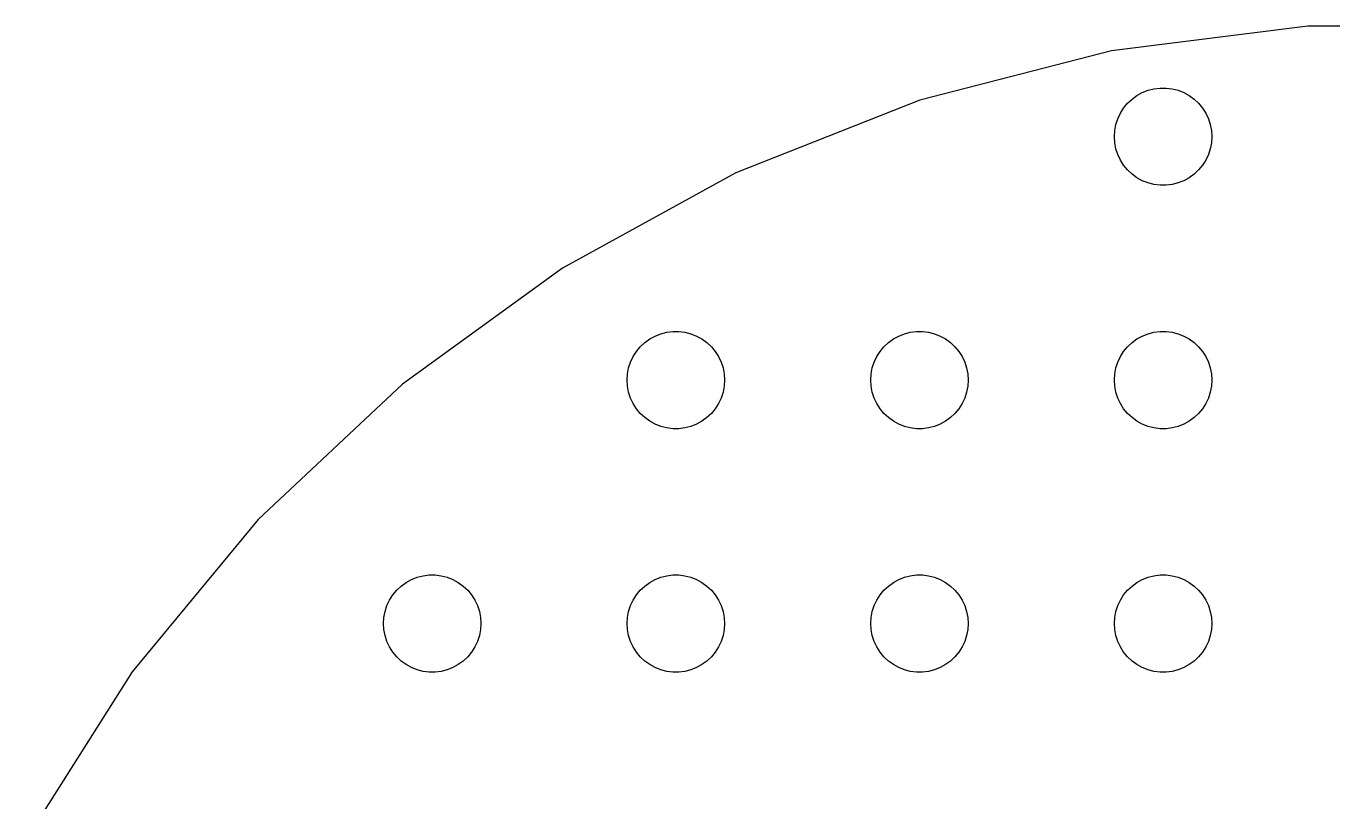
# Model space of a CAD drawing. Header units: metres. Extents: x -97 to 97, y -97 to 97.
# Drawn here: x -85 to -4.5, y 49 to 96.8 of the extents above; entities that cross this region are included whole.
import ezdxf

# ---------------------------------------------------------------- set-up
doc = ezdxf.new("R2010")
doc.units = ezdxf.units.M

msp = doc.modelspace()

# ---------------------------------------------------------------- linework, layer by layer
for p, q in [((-6.09067, 96.8086), (-18.176, 95.2819)), ((6.09067, 96.8086), (-6.09067, 96.8086)), ((-18.176, 95.2819), (-29.9746, 92.2525)), ((-16.9123, 92.3115), (-16.6075, 92.533)), ((-16.6075, 92.533), (-16.2773, 92.7145)), ((-16.2773, 92.7145), (-15.927, 92.8532)), ((-15.927, 92.8532), (-15.5621, 92.9469)), ((-15.5621, 92.9469), (-15.1884, 92.9941)), ((-15.1884, 92.9941), (-14.8116, 92.9941)), ((-14.8116, 92.9941), (-14.4379, 92.9469)), ((-14.4379, 92.9469), (-14.0729, 92.8532)), ((-14.0729, 92.8532), (-13.7227, 92.7145)), ((-13.7227, 92.7145), (-13.3925, 92.533)), ((-13.3925, 92.533), (-13.0877, 92.3115)), ((-29.9746, 92.2525), (-41.3006, 87.7682)), ((-17.6289, 91.4453), (-17.427, 91.7634)), ((-17.427, 91.7634), (-17.1869, 92.0536)), ((-17.1869, 92.0536), (-16.9123, 92.3115)), ((-13.0877, 92.3115), (-12.8131, 92.0536)), ((-12.8131, 92.0536), (-12.5729, 91.7634)), ((-12.5729, 91.7634), (-12.3711, 91.4453)), ((-17.9057, 90.7461), (-17.7893, 91.1044)), ((-17.7893, 91.1044), (-17.6289, 91.4453)), ((-12.3711, 91.4453), (-12.2107, 91.1044)), ((-12.2107, 91.1044), (-12.0942, 90.7461)), ((-18, 90), (-17.9763, 90.376)), ((-17.9763, 90.376), (-17.9057, 90.7461)), ((-12.0942, 90.7461), (-12.0237, 90.376)), ((-12.0237, 90.376), (-12, 90)), ((-17.9763, 89.624), (-18, 90)), ((-17.9057, 89.2539), (-17.9763, 89.624)), ((-12.0237, 89.624), (-12.0942, 89.2539)), ((-12, 90), (-12.0237, 89.624)), ((-17.7893, 88.8956), (-17.9057, 89.2539)), ((-17.6289, 88.5547), (-17.7893, 88.8956)), ((-17.427, 88.2366), (-17.6289, 88.5547)), ((-12.3711, 88.5547), (-12.5729, 88.2366)), ((-12.2107, 88.8956), (-12.3711, 88.5547)), ((-12.0942, 89.2539), (-12.2107, 88.8956)), ((-41.3006, 87.7682), (-51.9752, 81.8998)), ((-17.1869, 87.9464), (-17.427, 88.2366)), ((-16.9123, 87.6885), (-17.1869, 87.9464)), ((-12.8131, 87.9464), (-13.0877, 87.6885)), ((-12.5729, 88.2366), (-12.8131, 87.9464)), ((-16.6075, 87.467), (-16.9123, 87.6885)), ((-16.2773, 87.2855), (-16.6075, 87.467)), ((-15.927, 87.1468), (-16.2773, 87.2855)), ((-15.5621, 87.0531), (-15.927, 87.1468)), ((-15.1884, 87.0059), (-15.5621, 87.0531)), ((-14.8116, 87.0059), (-15.1884, 87.0059)), ((-14.4379, 87.0531), (-14.8116, 87.0059)), ((-14.0729, 87.1468), (-14.4379, 87.0531)), ((-13.7227, 87.2855), (-14.0729, 87.1468)), ((-13.3925, 87.467), (-13.7227, 87.2855)), ((-13.0877, 87.6885), (-13.3925, 87.467)), ((-51.9752, 81.8998), (-61.8301, 74.7398)), ((-47.1869, 77.0536), (-46.9123, 77.3115)), ((-46.9123, 77.3115), (-46.6075, 77.533)), ((-46.6075, 77.533), (-46.2773, 77.7145)), ((-46.2773, 77.7145), (-45.927, 77.8532)), ((-45.927, 77.8532), (-45.5621, 77.9469)), ((-45.5621, 77.9469), (-45.1884, 77.9941)), ((-45.1884, 77.9941), (-44.8116, 77.9941)), ((-44.8116, 77.9941), (-44.4379, 77.9469)), ((-44.4379, 77.9469), (-44.0729, 77.8532)), ((-44.0729, 77.8532), (-43.7227, 77.7145)), ((-43.7227, 77.7145), (-43.3925, 77.533)), ((-43.3925, 77.533), (-43.0877, 77.3115)), ((-43.0877, 77.3115), (-42.8131, 77.0536)), ((-32.1869, 77.0536), (-31.9123, 77.3115)), ((-31.9123, 77.3115), (-31.6075, 77.533)), ((-31.6075, 77.533), (-31.2773, 77.7145)), ((-31.2773, 77.7145), (-30.927, 77.8532)), ((-30.927, 77.8532), (-30.5621, 77.9469)), ((-30.5621, 77.9469), (-30.1884, 77.9941)), ((-30.1884, 77.9941), (-29.8116, 77.9941)), ((-29.8116, 77.9941), (-29.4379, 77.9469)), ((-29.4379, 77.9469), (-29.0729, 77.8532)), ((-29.0729, 77.8532), (-28.7227, 77.7145)), ((-28.7227, 77.7145), (-28.3925, 77.533)), ((-28.3925, 77.533), (-28.0877, 77.3115)), ((-28.0877, 77.3115), (-27.8131, 77.0536)), ((-17.1869, 77.0536), (-16.9123, 77.3115)), ((-16.9123, 77.3115), (-16.6075, 77.533)), ((-16.6075, 77.533), (-16.2773, 77.7145)), ((-16.2773, 77.7145), (-15.927, 77.8532)), ((-15.927, 77.8532), (-15.5621, 77.9469)), ((-15.5621, 77.9469), (-15.1884, 77.9941)), ((-15.1884, 77.9941), (-14.8116, 77.9941)), ((-14.8116, 77.9941), (-14.4379, 77.9469)), ((-14.4379, 77.9469), (-14.0729, 77.8532)), ((-14.0729, 77.8532), (-13.7227, 77.7145)), ((-13.7227, 77.7145), (-13.3925, 77.533)), ((-13.3925, 77.533), (-13.0877, 77.3115)), ((-13.0877, 77.3115), (-12.8131, 77.0536)), ((-47.7893, 76.1044), (-47.6289, 76.4453)), ((-47.6289, 76.4453), (-47.427, 76.7634)), ((-47.427, 76.7634), (-47.1869, 77.0536)), ((-42.8131, 77.0536), (-42.5729, 76.7634)), ((-42.5729, 76.7634), (-42.3711, 76.4453)), ((-42.3711, 76.4453), (-42.2107, 76.1044)), ((-32.7893, 76.1044), (-32.6289, 76.4453)), ((-32.6289, 76.4453), (-32.427, 76.7634)), ((-32.427, 76.7634), (-32.1869, 77.0536)), ((-27.8131, 77.0536), (-27.5729, 76.7634)), ((-27.5729, 76.7634), (-27.3711, 76.4453)), ((-27.3711, 76.4453), (-27.2107, 76.1044)), ((-17.7893, 76.1044), (-17.6289, 76.4453)), ((-17.6289, 76.4453), (-17.427, 76.7634)), ((-17.427, 76.7634), (-17.1869, 77.0536)), ((-12.8131, 77.0536), (-12.5729, 76.7634)), ((-12.5729, 76.7634), (-12.3711, 76.4453)), ((-12.3711, 76.4453), (-12.2107, 76.1044)), ((-47.9763, 75.376), (-47.9057, 75.7461)), ((-47.9057, 75.7461), (-47.7893, 76.1044)), ((-42.2107, 76.1044), (-42.0942, 75.7461)), ((-42.0942, 75.7461), (-42.0237, 75.376)), ((-32.9763, 75.376), (-32.9057, 75.7461)), ((-32.9057, 75.7461), (-32.7893, 76.1044)), ((-27.2107, 76.1044), (-27.0942, 75.7461)), ((-27.0942, 75.7461), (-27.0237, 75.376)), ((-17.9763, 75.376), (-17.9057, 75.7461)), ((-17.9057, 75.7461), (-17.7893, 76.1044)), ((-12.2107, 76.1044), (-12.0942, 75.7461)), ((-12.0942, 75.7461), (-12.0237, 75.376)), ((-48, 75), (-47.9763, 75.376)), ((-47.9763, 74.624), (-48, 75)), ((-42.0237, 75.376), (-42, 75)), ((-42, 75), (-42.0237, 74.624)), ((-33, 75), (-32.9763, 75.376)), ((-32.9763, 74.624), (-33, 75)), ((-27.0237, 75.376), (-27, 75)), ((-27, 75), (-27.0237, 74.624)), ((-18, 75), (-17.9763, 75.376)), ((-17.9763, 74.624), (-18, 75)), ((-12.0237, 75.376), (-12, 75)), ((-12, 75), (-12.0237, 74.624)), ((-61.8301, 74.7398), (-70.7099, 66.4011)), ((-47.9057, 74.2539), (-47.9763, 74.624)), ((-47.7893, 73.8956), (-47.9057, 74.2539)), ((-42.0942, 74.2539), (-42.2107, 73.8956)), ((-42.0237, 74.624), (-42.0942, 74.2539)), ((-32.9057, 74.2539), (-32.9763, 74.624)), ((-32.7893, 73.8956), (-32.9057, 74.2539)), ((-27.0942, 74.2539), (-27.2107, 73.8956)), ((-27.0237, 74.624), (-27.0942, 74.2539)), ((-17.9057, 74.2539), (-17.9763, 74.624)), ((-17.7893, 73.8956), (-17.9057, 74.2539)), ((-12.0942, 74.2539), (-12.2107, 73.8956)), ((-12.0237, 74.624), (-12.0942, 74.2539)), ((-47.6289, 73.5547), (-47.7893, 73.8956)), ((-47.427, 73.2366), (-47.6289, 73.5547)), ((-47.1869, 72.9464), (-47.427, 73.2366)), ((-42.5729, 73.2366), (-42.8131, 72.9464)), ((-42.3711, 73.5547), (-42.5729, 73.2366)), ((-42.2107, 73.8956), (-42.3711, 73.5547)), ((-32.6289, 73.5547), (-32.7893, 73.8956)), ((-32.427, 73.2366), (-32.6289, 73.5547)), ((-32.1869, 72.9464), (-32.427, 73.2366)), ((-27.5729, 73.2366), (-27.8131, 72.9464)), ((-27.3711, 73.5547), (-27.5729, 73.2366)), ((-27.2107, 73.8956), (-27.3711, 73.5547)), ((-17.6289, 73.5547), (-17.7893, 73.8956)), ((-17.427, 73.2366), (-17.6289, 73.5547)), ((-17.1869, 72.9464), (-17.427, 73.2366)), ((-12.5729, 73.2366), (-12.8131, 72.9464)), ((-12.3711, 73.5547), (-12.5729, 73.2366)), ((-12.2107, 73.8956), (-12.3711, 73.5547)), ((-46.9123, 72.6885), (-47.1869, 72.9464)), ((-46.6075, 72.467), (-46.9123, 72.6885)), ((-46.2773, 72.2855), (-46.6075, 72.467)), ((-43.3925, 72.467), (-43.7227, 72.2855)), ((-43.0877, 72.6885), (-43.3925, 72.467)), ((-42.8131, 72.9464), (-43.0877, 72.6885)), ((-31.9123, 72.6885), (-32.1869, 72.9464)), ((-31.6075, 72.467), (-31.9123, 72.6885)), ((-31.2773, 72.2855), (-31.6075, 72.467)), ((-28.3925, 72.467), (-28.7227, 72.2855)), ((-28.0877, 72.6885), (-28.3925, 72.467)), ((-27.8131, 72.9464), (-28.0877, 72.6885)), ((-16.9123, 72.6885), (-17.1869, 72.9464)), ((-16.6075, 72.467), (-16.9123, 72.6885)), ((-16.2773, 72.2855), (-16.6075, 72.467)), ((-13.3925, 72.467), (-13.7227, 72.2855)), ((-13.0877, 72.6885), (-13.3925, 72.467)), ((-12.8131, 72.9464), (-13.0877, 72.6885)), ((-45.927, 72.1468), (-46.2773, 72.2855)), ((-45.5621, 72.0531), (-45.927, 72.1468)), ((-45.1884, 72.0059), (-45.5621, 72.0531)), ((-44.8116, 72.0059), (-45.1884, 72.0059)), ((-44.4379, 72.0531), (-44.8116, 72.0059)), ((-44.0729, 72.1468), (-44.4379, 72.0531)), ((-43.7227, 72.2855), (-44.0729, 72.1468)), ((-30.927, 72.1468), (-31.2773, 72.2855)), ((-30.5621, 72.0531), (-30.927, 72.1468)), ((-30.1884, 72.0059), (-30.5621, 72.0531)), ((-29.8116, 72.0059), (-30.1884, 72.0059)), ((-29.4379, 72.0531), (-29.8116, 72.0059)), ((-29.0729, 72.1468), (-29.4379, 72.0531)), ((-28.7227, 72.2855), (-29.0729, 72.1468)), ((-15.927, 72.1468), (-16.2773, 72.2855)), ((-15.5621, 72.0531), (-15.927, 72.1468)), ((-15.1884, 72.0059), (-15.5621, 72.0531)), ((-14.8116, 72.0059), (-15.1884, 72.0059)), ((-14.4379, 72.0531), (-14.8116, 72.0059)), ((-14.0729, 72.1468), (-14.4379, 72.0531)), ((-13.7227, 72.2855), (-14.0729, 72.1468)), ((-70.7099, 66.4011), (-78.4746, 57.0152)), ((-61.2773, 62.7145), (-60.927, 62.8532)), ((-60.927, 62.8532), (-60.5621, 62.9469)), ((-60.5621, 62.9469), (-60.1884, 62.9941)), ((-60.1884, 62.9941), (-59.8116, 62.9941)), ((-59.8116, 62.9941), (-59.4379, 62.9469)), ((-59.4379, 62.9469), (-59.0729, 62.8532)), ((-59.0729, 62.8532), (-58.7227, 62.7145)), ((-46.2773, 62.7145), (-45.927, 62.8532)), ((-45.927, 62.8532), (-45.5621, 62.9469)), ((-45.5621, 62.9469), (-45.1884, 62.9941)), ((-45.1884, 62.9941), (-44.8116, 62.9941)), ((-44.8116, 62.9941), (-44.4379, 62.9469)), ((-44.4379, 62.9469), (-44.0729, 62.8532)), ((-44.0729, 62.8532), (-43.7227, 62.7145)), ((-31.2773, 62.7145), (-30.927, 62.8532)), ((-30.927, 62.8532), (-30.5621, 62.9469)), ((-30.5621, 62.9469), (-30.1884, 62.9941)), ((-30.1884, 62.9941), (-29.8116, 62.9941)), ((-29.8116, 62.9941), (-29.4379, 62.9469)), ((-29.4379, 62.9469), (-29.0729, 62.8532)), ((-29.0729, 62.8532), (-28.7227, 62.7145)), ((-16.2773, 62.7145), (-15.927, 62.8532)), ((-15.927, 62.8532), (-15.5621, 62.9469)), ((-15.5621, 62.9469), (-15.1884, 62.9941)), ((-15.1884, 62.9941), (-14.8116, 62.9941)), ((-14.8116, 62.9941), (-14.4379, 62.9469)), ((-14.4379, 62.9469), (-14.0729, 62.8532)), ((-14.0729, 62.8532), (-13.7227, 62.7145)), ((-62.427, 61.7634), (-62.1869, 62.0536)), ((-62.1869, 62.0536), (-61.9123, 62.3115)), ((-61.9123, 62.3115), (-61.6075, 62.533)), ((-61.6075, 62.533), (-61.2773, 62.7145)), ((-58.7227, 62.7145), (-58.3925, 62.533)), ((-58.3925, 62.533), (-58.0877, 62.3115)), ((-58.0877, 62.3115), (-57.8131, 62.0536)), ((-57.8131, 62.0536), (-57.5729, 61.7634)), ((-47.427, 61.7634), (-47.1869, 62.0536)), ((-47.1869, 62.0536), (-46.9123, 62.3115)), ((-46.9123, 62.3115), (-46.6075, 62.533)), ((-46.6075, 62.533), (-46.2773, 62.7145)), ((-43.7227, 62.7145), (-43.3925, 62.533)), ((-43.3925, 62.533), (-43.0877, 62.3115)), ((-43.0877, 62.3115), (-42.8131, 62.0536)), ((-42.8131, 62.0536), (-42.5729, 61.7634)), ((-32.427, 61.7634), (-32.1869, 62.0536)), ((-32.1869, 62.0536), (-31.9123, 62.3115)), ((-31.9123, 62.3115), (-31.6075, 62.533)), ((-31.6075, 62.533), (-31.2773, 62.7145)), ((-28.7227, 62.7145), (-28.3925, 62.533)), ((-28.3925, 62.533), (-28.0877, 62.3115)), ((-28.0877, 62.3115), (-27.8131, 62.0536)), ((-27.8131, 62.0536), (-27.5729, 61.7634)), ((-17.427, 61.7634), (-17.1869, 62.0536)), ((-17.1869, 62.0536), (-16.9123, 62.3115)), ((-16.9123, 62.3115), (-16.6075, 62.533)), ((-16.6075, 62.533), (-16.2773, 62.7145)), ((-13.7227, 62.7145), (-13.3925, 62.533)), ((-13.3925, 62.533), (-13.0877, 62.3115)), ((-13.0877, 62.3115), (-12.8131, 62.0536)), ((-12.8131, 62.0536), (-12.5729, 61.7634)), ((-62.7893, 61.1044), (-62.6289, 61.4453)), ((-62.6289, 61.4453), (-62.427, 61.7634)), ((-57.5729, 61.7634), (-57.3711, 61.4453)), ((-57.3711, 61.4453), (-57.2107, 61.1044)), ((-47.7893, 61.1044), (-47.6289, 61.4453)), ((-47.6289, 61.4453), (-47.427, 61.7634)), ((-42.5729, 61.7634), (-42.3711, 61.4453)), ((-42.3711, 61.4453), (-42.2107, 61.1044)), ((-32.7893, 61.1044), (-32.6289, 61.4453)), ((-32.6289, 61.4453), (-32.427, 61.7634)), ((-27.5729, 61.7634), (-27.3711, 61.4453)), ((-27.3711, 61.4453), (-27.2107, 61.1044)), ((-17.7893, 61.1044), (-17.6289, 61.4453)), ((-17.6289, 61.4453), (-17.427, 61.7634)), ((-12.5729, 61.7634), (-12.3711, 61.4453)), ((-12.3711, 61.4453), (-12.2107, 61.1044)), ((-63, 60), (-62.9763, 60.376)), ((-62.9763, 60.376), (-62.9057, 60.7461)), ((-62.9057, 60.7461), (-62.7893, 61.1044)), ((-57.2107, 61.1044), (-57.0942, 60.7461)), ((-57.0942, 60.7461), (-57.0237, 60.376)), ((-57.0237, 60.376), (-57, 60)), ((-48, 60), (-47.9763, 60.376)), ((-47.9763, 60.376), (-47.9057, 60.7461)), ((-47.9057, 60.7461), (-47.7893, 61.1044)), ((-42.2107, 61.1044), (-42.0942, 60.7461)), ((-42.0942, 60.7461), (-42.0237, 60.376)), ((-42.0237, 60.376), (-42, 60)), ((-33, 60), (-32.9763, 60.376)), ((-32.9763, 60.376), (-32.9057, 60.7461)), ((-32.9057, 60.7461), (-32.7893, 61.1044)), ((-27.2107, 61.1044), (-27.0942, 60.7461)), ((-27.0942, 60.7461), (-27.0237, 60.376)), ((-27.0237, 60.376), (-27, 60)), ((-18, 60), (-17.9763, 60.376)), ((-17.9763, 60.376), (-17.9057, 60.7461)), ((-17.9057, 60.7461), (-17.7893, 61.1044)), ((-12.2107, 61.1044), (-12.0942, 60.7461)), ((-12.0942, 60.7461), (-12.0237, 60.376)), ((-12.0237, 60.376), (-12, 60)), ((-62.9763, 59.624), (-63, 60)), ((-62.9057, 59.2539), (-62.9763, 59.624)), ((-57.0237, 59.624), (-57.0942, 59.2539)), ((-57, 60), (-57.0237, 59.624)), ((-47.9763, 59.624), (-48, 60)), ((-47.9057, 59.2539), (-47.9763, 59.624)), ((-42.0237, 59.624), (-42.0942, 59.2539)), ((-42, 60), (-42.0237, 59.624)), ((-32.9763, 59.624), (-33, 60)), ((-32.9057, 59.2539), (-32.9763, 59.624)), ((-27.0237, 59.624), (-27.0942, 59.2539)), ((-27, 60), (-27.0237, 59.624)), ((-17.9763, 59.624), (-18, 60)), ((-17.9057, 59.2539), (-17.9763, 59.624)), ((-12.0237, 59.624), (-12.0942, 59.2539)), ((-12, 60), (-12.0237, 59.624)), ((-62.7893, 58.8956), (-62.9057, 59.2539)), ((-62.6289, 58.5547), (-62.7893, 58.8956)), ((-57.2107, 58.8956), (-57.3711, 58.5547)), ((-57.0942, 59.2539), (-57.2107, 58.8956)), ((-47.7893, 58.8956), (-47.9057, 59.2539)), ((-47.6289, 58.5547), (-47.7893, 58.8956)), ((-42.2107, 58.8956), (-42.3711, 58.5547)), ((-42.0942, 59.2539), (-42.2107, 58.8956)), ((-32.7893, 58.8956), (-32.9057, 59.2539)), ((-32.6289, 58.5547), (-32.7893, 58.8956)), ((-27.2107, 58.8956), (-27.3711, 58.5547)), ((-27.0942, 59.2539), (-27.2107, 58.8956)), ((-17.7893, 58.8956), (-17.9057, 59.2539)), ((-17.6289, 58.5547), (-17.7893, 58.8956)), ((-12.2107, 58.8956), (-12.3711, 58.5547)), ((-12.0942, 59.2539), (-12.2107, 58.8956)), ((-62.427, 58.2366), (-62.6289, 58.5547)), ((-62.1869, 57.9464), (-62.427, 58.2366)), ((-61.9123, 57.6885), (-62.1869, 57.9464)), ((-57.8131, 57.9464), (-58.0877, 57.6885)), ((-57.5729, 58.2366), (-57.8131, 57.9464)), ((-57.3711, 58.5547), (-57.5729, 58.2366)), ((-47.427, 58.2366), (-47.6289, 58.5547)), ((-47.1869, 57.9464), (-47.427, 58.2366)), ((-46.9123, 57.6885), (-47.1869, 57.9464)), ((-42.8131, 57.9464), (-43.0877, 57.6885)), ((-42.5729, 58.2366), (-42.8131, 57.9464)), ((-42.3711, 58.5547), (-42.5729, 58.2366)), ((-32.427, 58.2366), (-32.6289, 58.5547)), ((-32.1869, 57.9464), (-32.427, 58.2366)), ((-31.9123, 57.6885), (-32.1869, 57.9464)), ((-27.8131, 57.9464), (-28.0877, 57.6885)), ((-27.5729, 58.2366), (-27.8131, 57.9464)), ((-27.3711, 58.5547), (-27.5729, 58.2366)), ((-17.427, 58.2366), (-17.6289, 58.5547)), ((-17.1869, 57.9464), (-17.427, 58.2366)), ((-16.9123, 57.6885), (-17.1869, 57.9464)), ((-12.8131, 57.9464), (-13.0877, 57.6885)), ((-12.5729, 58.2366), (-12.8131, 57.9464)), ((-12.3711, 58.5547), (-12.5729, 58.2366)), ((-61.6075, 57.467), (-61.9123, 57.6885)), ((-61.2773, 57.2855), (-61.6075, 57.467)), ((-60.927, 57.1468), (-61.2773, 57.2855)), ((-60.5621, 57.0531), (-60.927, 57.1468)), ((-59.0729, 57.1468), (-59.4379, 57.0531)), ((-58.7227, 57.2855), (-59.0729, 57.1468)), ((-58.3925, 57.467), (-58.7227, 57.2855)), ((-58.0877, 57.6885), (-58.3925, 57.467)), ((-46.6075, 57.467), (-46.9123, 57.6885)), ((-46.2773, 57.2855), (-46.6075, 57.467)), ((-45.927, 57.1468), (-46.2773, 57.2855)), ((-45.5621, 57.0531), (-45.927, 57.1468)), ((-44.0729, 57.1468), (-44.4379, 57.0531)), ((-43.7227, 57.2855), (-44.0729, 57.1468)), ((-43.3925, 57.467), (-43.7227, 57.2855)), ((-43.0877, 57.6885), (-43.3925, 57.467)), ((-31.6075, 57.467), (-31.9123, 57.6885)), ((-31.2773, 57.2855), (-31.6075, 57.467)), ((-30.927, 57.1468), (-31.2773, 57.2855)), ((-30.5621, 57.0531), (-30.927, 57.1468)), ((-29.0729, 57.1468), (-29.4379, 57.0531)), ((-28.7227, 57.2855), (-29.0729, 57.1468)), ((-28.3925, 57.467), (-28.7227, 57.2855)), ((-28.0877, 57.6885), (-28.3925, 57.467)), ((-16.6075, 57.467), (-16.9123, 57.6885)), ((-16.2773, 57.2855), (-16.6075, 57.467)), ((-15.927, 57.1468), (-16.2773, 57.2855)), ((-15.5621, 57.0531), (-15.927, 57.1468)), ((-14.0729, 57.1468), (-14.4379, 57.0531)), ((-13.7227, 57.2855), (-14.0729, 57.1468)), ((-13.3925, 57.467), (-13.7227, 57.2855)), ((-13.0877, 57.6885), (-13.3925, 57.467)), ((-78.4746, 57.0152), (-85.0017, 46.7301)), ((-60.1884, 57.0059), (-60.5621, 57.0531)), ((-59.8116, 57.0059), (-60.1884, 57.0059)), ((-59.4379, 57.0531), (-59.8116, 57.0059)), ((-45.1884, 57.0059), (-45.5621, 57.0531)), ((-44.8116, 57.0059), (-45.1884, 57.0059)), ((-44.4379, 57.0531), (-44.8116, 57.0059)), ((-30.1884, 57.0059), (-30.5621, 57.0531)), ((-29.8116, 57.0059), (-30.1884, 57.0059)), ((-29.4379, 57.0531), (-29.8116, 57.0059)), ((-15.1884, 57.0059), (-15.5621, 57.0531)), ((-14.8116, 57.0059), (-15.1884, 57.0059)), ((-14.4379, 57.0531), (-14.8116, 57.0059))]:
    msp.add_line(p, q)

doc.saveas('drawing.dxf')
